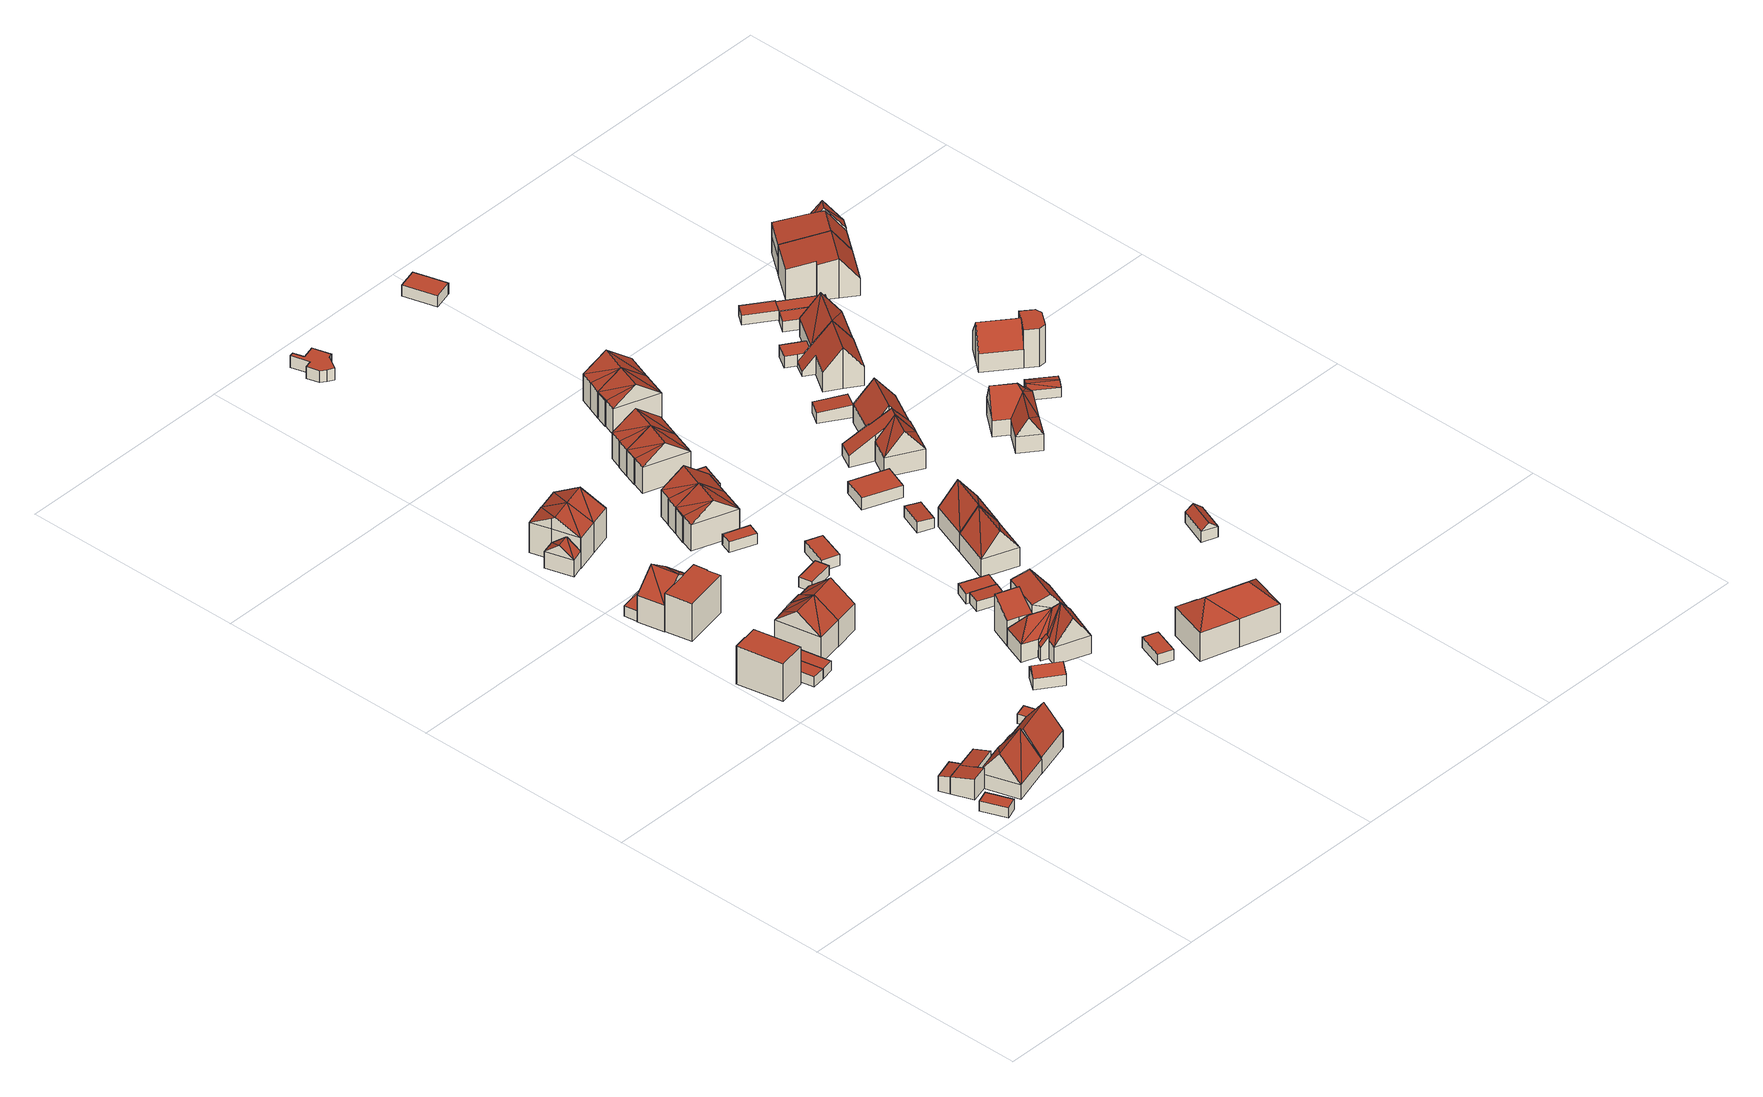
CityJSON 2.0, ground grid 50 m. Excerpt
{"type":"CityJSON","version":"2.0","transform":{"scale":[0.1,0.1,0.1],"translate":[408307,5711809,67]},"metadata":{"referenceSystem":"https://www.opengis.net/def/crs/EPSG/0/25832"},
"CityObjects":{
"building1":{"type":"Building","attributes":{"Gemeindeschluessel":"05978036","Geometrietyp2DReferenz":"3000","function":"31001_2460","roofType":"1000","measuredHeight":2.38},"geometry":[{"type":"MultiSurface","lod":"2","boundaries":[[[0,1,2,3]],[[1,4,5,2]],[[4,6,7,5]],[[6,0,3,7]],[[6,4,1,0]],[[3,2,5,7]]],"semantics":{"surfaces":[{"type":"WallSurface"},{"type":"RoofSurface"},{"type":"GroundSurface"}],"values":[0,0,0,0,1,2]}}]},
"building2":{"type":"Building","attributes":{"Gemeindeschluessel":"05978036","Geometrietyp2DReferenz":"3000","function":"31001_1000"},"children":["building2-1","building2-2","building2-3","building2-4"]},
"building2-1":{"type":"BuildingPart","attributes":{"roofType":"2100","measuredHeight":4.68},"parents":["building2"],"geometry":[{"type":"MultiSurface","lod":"2","boundaries":[[[8,9,10,11]],[[9,12,13,14,10]],[[12,9,8,15,16,17]],[[18,19,11,10,14]],[[15,19,18,20,17,16]],[[11,19,15,8]],[[20,13,12,17]],[[18,14,13,20]]],"semantics":{"surfaces":[{"type":"WallSurface"},{"type":"RoofSurface"},{"type":"GroundSurface"},{"type":"ClosureSurface"}],"values":[0,0,1,2,3,3,0,3]}}]},
"building2-2":{"type":"BuildingPart","attributes":{"roofType":"3100","measuredHeight":9.3},"parents":["building2"],"geometry":[{"type":"MultiSurface","lod":"2","boundaries":[[[21,22,23,24]],[[25,21,24,26]],[[21,25,27]],[[22,27,28]],[[27,22,21]],[[25,28,27]],[[28,25,13,20,29]],[[24,23,30,18,14,26]],[[30,23,22,31]],[[18,30,31,20]],[[26,14,13,25]],[[14,18,20,13]],[[22,28,29,32,31]],[[31,32,29,20]]],"semantics":{"surfaces":[{"type":"WallSurface"},{"type":"RoofSurface"},{"type":"GroundSurface"},{"type":"ClosureSurface"}],"values":[0,0,0,1,1,1,1,2,0,3,0,3,0,3]}}]},
"building2-3":{"type":"BuildingPart","attributes":{"roofType":"2100","measuredHeight":4.88},"parents":["building2"],"geometry":[{"type":"MultiSurface","lod":"2","boundaries":[[[33,34,35,36]],[[32,33,36,30,31]],[[32,29,17,16,15,34,33]],[[36,35,19,18,30]],[[19,35,34,15]],[[20,17,29]],[[18,19,15,16,17,20]],[[30,18,20,31]],[[31,20,29,32]]],"semantics":{"surfaces":[{"type":"WallSurface"},{"type":"RoofSurface"},{"type":"GroundSurface"},{"type":"ClosureSurface"}],"values":[0,0,1,2,3,0,3,3,3]}}]},
"building2-4":{"type":"BuildingPart","attributes":{"roofType":"2100","measuredHeight":4},"parents":["building2"],"geometry":[{"type":"MultiSurface","lod":"2","boundaries":[[[37,8,11,38]],[[34,39,40,35]],[[39,37,38,40]],[[39,34,15,8,37]],[[38,11,19,35,40]],[[15,19,11,8]],[[34,35,19,15]]],"semantics":{"surfaces":[{"type":"WallSurface"},{"type":"RoofSurface"},{"type":"GroundSurface"},{"type":"ClosureSurface"}],"values":[0,0,0,1,2,3,3]}}]},
"building3":{"type":"Building","attributes":{"Gemeindeschluessel":"05978036","Geometrietyp2DReferenz":"3000","function":"31001_1000","roofType":"9999","measuredHeight":9},"geometry":[{"type":"MultiSurface","lod":"2","boundaries":[[[41,42,43,44,45,46]],[[46,45,47,48]],[[45,44,49,47]],[[44,43,50,49]],[[43,42,51,50]],[[42,41,52,51]],[[41,46,48,52]],[[48,47,49,50,51,52]]],"semantics":{"surfaces":[{"type":"RoofSurface"},{"type":"WallSurface"},{"type":"GroundSurface"}],"values":[0,1,1,1,1,1,1,2]}}]},
"building4":{"type":"Building","attributes":{"Gemeindeschluessel":"05978036","Geometrietyp2DReferenz":"3000","function":"31001_1000","roofType":"5000","measuredHeight":9.42},"geometry":[{"type":"MultiSurface","lod":"2","boundaries":[[[53,54,55,56]],[[54,57,58,55]],[[57,59,60,58]],[[59,61,62,60]],[[61,63,64,62]],[[63,53,56,64]],[[63,61,65,66]],[[65,59,57,54,53,66]],[[61,59,65]],[[53,63,66]],[[56,55,58,60,62,64]]],"semantics":{"surfaces":[{"type":"WallSurface"},{"type":"RoofSurface"},{"type":"GroundSurface"}],"values":[0,0,0,0,0,0,1,1,0,0,2]}}]},
"building5":{"type":"Building","attributes":{"Gemeindeschluessel":"05978036","Geometrietyp2DReferenz":"3000","function":"31001_2460","roofType":"1000","measuredHeight":2.39},"geometry":[{"type":"MultiSurface","lod":"2","boundaries":[[[67,68,69,70]],[[68,71,72,69]],[[71,73,74,72]],[[73,67,70,74]],[[73,71,68,67]],[[70,69,72,74]]],"semantics":{"surfaces":[{"type":"WallSurface"},{"type":"RoofSurface"},{"type":"GroundSurface"}],"values":[0,0,0,0,1,2]}}]},
"building6":{"type":"Building","attributes":{"Gemeindeschluessel":"05978036","Geometrietyp2DReferenz":"3000","function":"31001_2460","roofType":"1000","measuredHeight":2.37},"geometry":[{"type":"MultiSurface","lod":"2","boundaries":[[[75,76,77,70]],[[76,78,79,77]],[[78,80,69,79]],[[80,75,70,69]],[[80,78,76,75]],[[70,77,79,69]]],"semantics":{"surfaces":[{"type":"WallSurface"},{"type":"RoofSurface"},{"type":"GroundSurface"}],"values":[0,0,0,0,1,2]}}]},
"building7":{"type":"Building","attributes":{"Gemeindeschluessel":"05978036","Geometrietyp2DReferenz":"3000","function":"31001_2460","roofType":"1000","measuredHeight":2.48},"geometry":[{"type":"MultiSurface","lod":"2","boundaries":[[[81,82,83,84]],[[82,85,86,83]],[[85,87,88,86]],[[87,81,84,88]],[[87,85,82,81]],[[84,83,86,88]]],"semantics":{"surfaces":[{"type":"WallSurface"},{"type":"RoofSurface"},{"type":"GroundSurface"}],"values":[0,0,0,0,1,2]}}]},
"building8":{"type":"Building","attributes":{"Gemeindeschluessel":"05978036","Geometrietyp2DReferenz":"3000","function":"31001_2460","roofType":"1000","measuredHeight":2.23},"geometry":[{"type":"MultiSurface","lod":"2","boundaries":[[[89,90,91,92]],[[90,93,94,91]],[[93,95,96,94]],[[95,89,92,96]],[[95,93,90,89]],[[92,91,94,96]]],"semantics":{"surfaces":[{"type":"WallSurface"},{"type":"RoofSurface"},{"type":"GroundSurface"}],"values":[0,0,0,0,1,2]}}]},
"building9":{"type":"Building","attributes":{"Gemeindeschluessel":"05978036","Geometrietyp2DReferenz":"3000","function":"31001_1000","roofType":"9999","measuredHeight":9},"geometry":[{"type":"MultiSurface","lod":"2","boundaries":[[[97,98,99,100,101,102]],[[102,101,103,104]],[[101,100,105,103]],[[100,99,106,105]],[[99,98,107,106]],[[98,97,108,107]],[[97,102,104,108]],[[104,103,105,106,107,108]]],"semantics":{"surfaces":[{"type":"RoofSurface"},{"type":"WallSurface"},{"type":"GroundSurface"}],"values":[0,1,1,1,1,1,1,2]}}]},
"building10":{"type":"Building","attributes":{"Gemeindeschluessel":"05978036","Geometrietyp2DReferenz":"3000","function":"31001_1000","roofType":"5000","measuredHeight":10.36},"geometry":[{"type":"MultiSurface","lod":"2","boundaries":[[[109,110,111,112]],[[110,113,114,111]],[[113,115,116,114]],[[115,117,118,116]],[[117,119,120,118]],[[119,109,112,120]],[[121,119,122]],[[119,121,109]],[[113,117,115]],[[113,122,117]],[[110,122,113]],[[122,110,121]],[[110,109,121]],[[119,117,122]],[[112,111,114,116,118,120]]],"semantics":{"surfaces":[{"type":"WallSurface"},{"type":"RoofSurface"},{"type":"GroundSurface"}],"values":[0,0,0,0,0,0,1,1,1,1,1,1,0,0,2]}}]},
"building11":{"type":"Building","attributes":{"Gemeindeschluessel":"05978036","Geometrietyp2DReferenz":"3000","function":"31001_1000","roofType":"5000","measuredHeight":10.22},"geometry":[{"type":"MultiSurface","lod":"2","boundaries":[[[123,124,125,126]],[[124,127,128,125]],[[127,129,130,128]],[[129,131,132,130]],[[131,133,134,132]],[[133,123,126,134]],[[123,133,131]],[[131,135,123]],[[131,136,135]],[[136,131,129]],[[135,127,124]],[[127,135,136]],[[124,123,135]],[[129,127,136]],[[126,125,128,130,132,134]]],"semantics":{"surfaces":[{"type":"WallSurface"},{"type":"RoofSurface"},{"type":"GroundSurface"}],"values":[0,0,0,0,0,0,1,1,1,1,1,1,0,0,2]}}]},
"building12":{"type":"Building","attributes":{"Gemeindeschluessel":"05978036","Geometrietyp2DReferenz":"3000","function":"31001_2460","roofType":"3100","measuredHeight":6.38},"geometry":[{"type":"MultiSurface","lod":"2","boundaries":[[[137,138,139,140]],[[138,141,142,139]],[[141,143,144,142]],[[143,137,140,144]],[[141,138,145]],[[137,143,146]],[[138,146,145]],[[146,138,137]],[[145,143,141]],[[143,145,146]],[[140,139,142,144]]],"semantics":{"surfaces":[{"type":"WallSurface"},{"type":"RoofSurface"},{"type":"GroundSurface"}],"values":[0,0,0,0,0,0,1,1,1,1,2]}}]},
"building13":{"type":"Building","attributes":{"Gemeindeschluessel":"05978036","Geometrietyp2DReferenz":"3000","function":"31001_1000","roofType":"3100","measuredHeight":10.15},"geometry":[{"type":"MultiSurface","lod":"2","boundaries":[[[147,148,149,150]],[[148,151,152,149]],[[151,153,154,152]],[[153,155,156,154]],[[155,157,158,156]],[[157,147,150,158]],[[159,147,160]],[[160,147,157,161]],[[151,148,159]],[[159,160,153,151]],[[153,160,161,155]],[[155,161,157]],[[147,159,148]],[[150,149,152,154,156,158]]],"semantics":{"surfaces":[{"type":"WallSurface"},{"type":"RoofSurface"},{"type":"GroundSurface"}],"values":[0,0,0,0,0,0,1,1,1,1,0,0,0,2]}}]},
"building14":{"type":"Building","attributes":{"Gemeindeschluessel":"05978036","Geometrietyp2DReferenz":"3000","function":"31001_1000","roofType":"5000","measuredHeight":10.33},"geometry":[{"type":"MultiSurface","lod":"2","boundaries":[[[123,162,163,164]],[[162,165,166,163]],[[165,167,168,166]],[[167,169,170,168]],[[169,124,171,170]],[[124,123,164,171]],[[124,169,172,173]],[[165,172,167]],[[165,173,172]],[[162,173,165]],[[173,162,123]],[[169,167,172]],[[123,124,173]],[[164,163,166,168,170,171]]],"semantics":{"surfaces":[{"type":"WallSurface"},{"type":"RoofSurface"},{"type":"GroundSurface"}],"values":[0,0,0,0,0,0,1,1,1,1,1,0,0,2]}}]},
"building15":{"type":"Building","attributes":{"Gemeindeschluessel":"05978036","Geometrietyp2DReferenz":"3000","function":"31001_2460","roofType":"3100","measuredHeight":4.19},"geometry":[{"type":"MultiSurface","lod":"2","boundaries":[[[174,175,176,177]],[[175,178,179,176]],[[178,180,181,179]],[[180,174,177,181]],[[178,175,182]],[[174,180,183]],[[175,174,183,182]],[[180,178,182,183]],[[177,176,179,181]]],"semantics":{"surfaces":[{"type":"WallSurface"},{"type":"RoofSurface"},{"type":"GroundSurface"}],"values":[0,0,0,0,0,0,1,1,2]}}]},
"building16":{"type":"Building","attributes":{"Gemeindeschluessel":"05978036","Geometrietyp2DReferenz":"3000","function":"31001_1000","roofType":"3100","measuredHeight":10.25},"geometry":[{"type":"MultiSurface","lod":"2","boundaries":[[[184,185,186,150]],[[185,187,188,186]],[[187,189,149,188]],[[189,184,150,149]],[[187,185,190]],[[184,189,159]],[[185,159,190]],[[159,185,184]],[[190,189,187]],[[189,190,159]],[[150,186,188,149]]],"semantics":{"surfaces":[{"type":"WallSurface"},{"type":"RoofSurface"},{"type":"GroundSurface"}],"values":[0,0,0,0,0,0,1,1,1,1,2]}}]},
"building17":{"type":"Building","attributes":{"Gemeindeschluessel":"05978036","Geometrietyp2DReferenz":"3000","function":"31001_2460","roofType":"1000","measuredHeight":2.38},"geometry":[{"type":"MultiSurface","lod":"2","boundaries":[[[191,192,193,194]],[[192,195,196,193]],[[195,197,198,196]],[[197,191,194,198]],[[197,195,192,191]],[[194,193,196,198]]],"semantics":{"surfaces":[{"type":"WallSurface"},{"type":"RoofSurface"},{"type":"GroundSurface"}],"values":[0,0,0,0,1,2]}}]},
"building18":{"type":"Building","attributes":{"Gemeindeschluessel":"05978036","Geometrietyp2DReferenz":"3000","function":"31001_1000"},"children":["building18-1","building18-2"]},
"building18-1":{"type":"BuildingPart","attributes":{"roofType":"2100","measuredHeight":4.97},"parents":["building18"],"geometry":[{"type":"MultiSurface","lod":"2","boundaries":[[[199,200,201,202,203]],[[200,204,205,201]],[[200,199,206,207,204]],[[205,208,202,201]],[[209,207,206]],[[208,205,204,207,209]],[[203,209,206,199]],[[203,202,208,209]]],"semantics":{"surfaces":[{"type":"WallSurface"},{"type":"RoofSurface"},{"type":"GroundSurface"},{"type":"ClosureSurface"}],"values":[0,0,1,2,0,3,0,3]}}]},
"building18-2":{"type":"BuildingPart","attributes":{"roofType":"5000","measuredHeight":9.91},"parents":["building18"],"geometry":[{"type":"MultiSurface","lod":"2","boundaries":[[[210,203,202,211]],[[212,213,214,205,204]],[[213,215,216,214]],[[215,217,218,216]],[[217,219,220,218]],[[219,221,222,220]],[[221,210,211,222]],[[219,223,224]],[[219,225,223]],[[217,225,219]],[[225,217,215]],[[225,215,213]],[[213,223,225]],[[212,223,213]],[[223,212,207,209]],[[209,224,223]],[[203,224,209]],[[210,224,203]],[[224,210,226]],[[224,226,221,219]],[[221,226,210]],[[211,202,208,205,214,216,218,220,222]],[[208,202,203,209]],[[204,207,212]],[[205,208,209,207,204]]],"semantics":{"surfaces":[{"type":"WallSurface"},{"type":"RoofSurface"},{"type":"GroundSurface"},{"type":"ClosureSurface"}],"values":[0,0,0,0,0,0,0,1,1,1,1,1,1,1,1,1,1,1,1,1,0,2,3,0,3]}}]},
"building19":{"type":"Building","attributes":{"Gemeindeschluessel":"05978036","Geometrietyp2DReferenz":"3000","function":"31001_1000","roofType":"5000","measuredHeight":10.32},"geometry":[{"type":"MultiSurface","lod":"2","boundaries":[[[227,228,229,230]],[[228,231,232,229]],[[231,233,234,232]],[[233,235,236,234]],[[235,237,238,236]],[[237,227,230,238]],[[239,231,228]],[[231,239,240]],[[227,237,235]],[[227,240,239]],[[235,240,227]],[[240,235,233]],[[228,227,239]],[[233,231,240]],[[230,229,232,234,236,238]]],"semantics":{"surfaces":[{"type":"WallSurface"},{"type":"RoofSurface"},{"type":"GroundSurface"}],"values":[0,0,0,0,0,0,1,1,1,1,1,1,0,0,2]}}]},
"building20":{"type":"Building","attributes":{"Gemeindeschluessel":"05978036","Geometrietyp2DReferenz":"3000","function":"31001_2460","roofType":"1000","measuredHeight":2.48},"geometry":[{"type":"MultiSurface","lod":"2","boundaries":[[[241,242,243,244]],[[242,245,246,243]],[[245,247,248,246]],[[247,241,244,248]],[[247,245,242,241]],[[244,243,246,248]]],"semantics":{"surfaces":[{"type":"WallSurface"},{"type":"RoofSurface"},{"type":"GroundSurface"}],"values":[0,0,0,0,1,2]}}]},
"building21":{"type":"Building","attributes":{"Gemeindeschluessel":"05978036","Geometrietyp2DReferenz":"3000","function":"31001_1000"},"children":["building21-1","building21-2"]},
"building21-1":{"type":"BuildingPart","attributes":{"roofType":"2100","measuredHeight":8.7},"parents":["building21"],"geometry":[{"type":"MultiSurface","lod":"2","boundaries":[[[249,250,251,216]],[[250,252,253,254,251]],[[255,256,218,257]],[[256,249,216,218]],[[256,255,258,252,250,249]],[[216,251,254,257,218]],[[258,253,252]],[[255,257,254,253,258]]],"semantics":{"surfaces":[{"type":"WallSurface"},{"type":"RoofSurface"},{"type":"GroundSurface"},{"type":"ClosureSurface"}],"values":[0,0,0,0,1,2,0,3]}}]},
"building21-2":{"type":"BuildingPart","attributes":{"roofType":"3100","measuredHeight":9.1},"parents":["building21"],"geometry":[{"type":"MultiSurface","lod":"2","boundaries":[[[259,260,220,261]],[[260,262,255,257,220]],[[263,259,261,264]],[[262,260,265]],[[259,263,266]],[[260,259,266,265]],[[263,253,258,262,265,266]],[[261,220,257,254,264]],[[263,264,254,253]],[[258,255,262]],[[253,254,257,255,258]]],"semantics":{"surfaces":[{"type":"WallSurface"},{"type":"RoofSurface"},{"type":"GroundSurface"},{"type":"ClosureSurface"}],"values":[0,0,0,0,0,1,1,2,0,0,3]}}]},
"building22":{"type":"Building","attributes":{"Gemeindeschluessel":"05978036","Geometrietyp2DReferenz":"3000","function":"31001_2460","roofType":"1000","measuredHeight":2.59},"geometry":[{"type":"MultiSurface","lod":"2","boundaries":[[[267,268,269,270]],[[268,271,272,269]],[[271,273,274,272]],[[273,267,270,274]],[[273,271,268,267]],[[270,269,272,274]]],"semantics":{"surfaces":[{"type":"WallSurface"},{"type":"RoofSurface"},{"type":"GroundSurface"}],"values":[0,0,0,0,1,2]}}]},
"building23":{"type":"Building","attributes":{"Gemeindeschluessel":"05978036","Geometrietyp2DReferenz":"3000","function":"31001_2460","roofType":"1000","measuredHeight":2.57},"geometry":[{"type":"MultiSurface","lod":"2","boundaries":[[[275,276,277,278]],[[276,279,280,277]],[[279,281,282,280]],[[281,275,278,282]],[[281,279,276,275]],[[278,277,280,282]]],"semantics":{"surfaces":[{"type":"WallSurface"},{"type":"RoofSurface"},{"type":"GroundSurface"}],"values":[0,0,0,0,1,2]}}]},
"building24":{"type":"Building","attributes":{"Gemeindeschluessel":"05978036","Geometrietyp2DReferenz":"3000","function":"31001_2460","roofType":"2100","measuredHeight":2.47},"geometry":[{"type":"MultiSurface","lod":"2","boundaries":[[[283,284,285,286]],[[284,287,288,285]],[[287,289,290,288]],[[289,283,286,290]],[[289,287,284,283]],[[286,285,288,290]]],"semantics":{"surfaces":[{"type":"WallSurface"},{"type":"RoofSurface"},{"type":"GroundSurface"}],"values":[0,0,0,0,1,2]}}]},
"building25":{"type":"Building","attributes":{"Gemeindeschluessel":"05978036","Geometrietyp2DReferenz":"3000","function":"31001_1000","roofType":"5000","measuredHeight":10.31},"geometry":[{"type":"MultiSurface","lod":"2","boundaries":[[[227,291,292,230]],[[291,293,294,292]],[[293,295,296,294]],[[295,297,298,296]],[[297,228,229,298]],[[228,227,230,229]],[[228,297,299,300]],[[295,300,299]],[[293,300,295]],[[291,300,293]],[[300,291,227]],[[297,295,299]],[[227,228,300]],[[230,292,294,296,298,229]]],"semantics":{"surfaces":[{"type":"WallSurface"},{"type":"RoofSurface"},{"type":"GroundSurface"}],"values":[0,0,0,0,0,0,1,1,1,1,1,0,0,2]}}]},
"building26":{"type":"Building","attributes":{"Gemeindeschluessel":"05978036","Geometrietyp2DReferenz":"3000","function":"31001_2460","roofType":"1000","measuredHeight":2.46},"geometry":[{"type":"MultiSurface","lod":"2","boundaries":[[[301,302,303,304]],[[302,305,306,303]],[[305,307,288,306]],[[307,308,285,288]],[[308,301,304,285]],[[308,307,305,302,301]],[[304,303,306,288,285]]],"semantics":{"surfaces":[{"type":"WallSurface"},{"type":"RoofSurface"},{"type":"GroundSurface"}],"values":[0,0,0,0,0,1,2]}}]},
"building27":{"type":"Building","attributes":{"Gemeindeschluessel":"05978036","Geometrietyp2DReferenz":"3000","function":"31001_2460","roofType":"1000","measuredHeight":2.46},"geometry":[{"type":"MultiSurface","lod":"2","boundaries":[[[309,310,311,312]],[[310,313,314,311]],[[313,315,316,314]],[[315,309,312,316]],[[315,313,310,309]],[[312,311,314,316]]],"semantics":{"surfaces":[{"type":"WallSurface"},{"type":"RoofSurface"},{"type":"GroundSurface"}],"values":[0,0,0,0,1,2]}}]},
"building28":{"type":"Building","attributes":{"Gemeindeschluessel":"05978036","Geometrietyp2DReferenz":"3000","function":"31001_1000","roofType":"5000","measuredHeight":10.18},"geometry":[{"type":"MultiSurface","lod":"2","boundaries":[[[317,318,319,320]],[[318,321,322,319]],[[321,323,324,322]],[[323,325,326,324]],[[325,327,328,326]],[[327,317,320,328]],[[317,327,325]],[[317,329,330]],[[325,329,317]],[[329,325,323]],[[330,321,318]],[[321,330,329]],[[318,317,330]],[[323,321,329]],[[320,319,322,324,326,328]]],"semantics":{"surfaces":[{"type":"WallSurface"},{"type":"RoofSurface"},{"type":"GroundSurface"}],"values":[0,0,0,0,0,0,1,1,1,1,1,1,0,0,2]}}]},
"building29":{"type":"Building","attributes":{"Gemeindeschluessel":"05978036","Geometrietyp2DReferenz":"3000","function":"31001_2460","roofType":"1000","measuredHeight":2.31},"geometry":[{"type":"MultiSurface","lod":"2","boundaries":[[[309,331,332,333]],[[331,334,335,332]],[[334,310,336,335]],[[310,309,333,336]],[[310,334,331,309]],[[333,332,335,336]]],"semantics":{"surfaces":[{"type":"WallSurface"},{"type":"RoofSurface"},{"type":"GroundSurface"}],"values":[0,0,0,0,1,2]}}]},
"building30":{"type":"Building","attributes":{"Gemeindeschluessel":"05978036","Geometrietyp2DReferenz":"3000","function":"31001_1310","roofType":"1000","measuredHeight":2.82},"geometry":[{"type":"MultiSurface","lod":"2","boundaries":[[[337,338,339,340]],[[338,341,342,339]],[[341,343,344,342]],[[343,345,346,344]],[[345,347,348,346]],[[347,349,350,348]],[[349,351,352,350]],[[351,353,354,352]],[[353,355,356,354]],[[355,357,358,356]],[[357,359,360,358]],[[359,337,340,360]],[[359,357,355,353,351,349,347,345,343,341,338,337]],[[340,339,342,344,346,348,350,352,354,356,358,360]]],"semantics":{"surfaces":[{"type":"WallSurface"},{"type":"RoofSurface"},{"type":"GroundSurface"}],"values":[0,0,0,0,0,0,0,0,0,0,0,0,1,2]}}]},
"building31":{"type":"Building","attributes":{"Gemeindeschluessel":"05978036","Geometrietyp2DReferenz":"3000","function":"31001_1000"},"children":["building31-1","building31-2"]},
"building31-1":{"type":"BuildingPart","attributes":{"roofType":"1000","measuredHeight":3.65},"parents":["building31"],"geometry":[{"type":"MultiSurface","lod":"2","boundaries":[[[361,362,363,364]],[[362,365,366,363]],[[367,368,369,370]],[[368,361,364,369]],[[368,367,371,365,362,361]],[[364,363,366,372,370,369]],[[370,372,371,367]],[[372,366,365,371]]],"semantics":{"surfaces":[{"type":"WallSurface"},{"type":"RoofSurface"},{"type":"GroundSurface"},{"type":"ClosureSurface"}],"values":[0,0,0,0,1,2,3,3]}}]},
"building31-2":{"type":"BuildingPart","attributes":{"roofType":"3200","measuredHeight":10.68},"parents":["building31"],"geometry":[{"type":"MultiSurface","lod":"2","boundaries":[[[373,374,375,376]],[[374,377,378,375]],[[377,379,380,378]],[[379,381,369,380]],[[381,382,367,370,369]],[[383,384,385,366,365]],[[384,386,387,385]],[[386,373,376,387]],[[373,386,388]],[[379,377,389]],[[386,384,383,390,389,388]],[[390,382,381,379,389]],[[374,373,388,389]],[[377,374,389]],[[376,375,378,380,369,370,372,366,385,387]],[[390,371,367,382]],[[371,372,370,367]],[[365,371,390,383]],[[372,371,365,366]]],"semantics":{"surfaces":[{"type":"WallSurface"},{"type":"RoofSurface"},{"type":"GroundSurface"},{"type":"ClosureSurface"}],"values":[0,0,0,0,0,0,0,0,1,1,1,1,1,1,2,0,3,0,3]}}]},
"building32":{"type":"Building","attributes":{"Gemeindeschluessel":"05978036","Geometrietyp2DReferenz":"3000","function":"31001_1000","roofType":"5000","measuredHeight":10.25},"geometry":[{"type":"MultiSurface","lod":"2","boundaries":[[[317,391,392,320]],[[391,393,394,392]],[[393,395,396,394]],[[395,397,398,396]],[[397,318,319,398]],[[318,317,320,319]],[[395,330,399]],[[393,330,395]],[[391,330,393]],[[330,391,317]],[[399,318,397]],[[318,399,330]],[[397,395,399]],[[317,318,330]],[[320,392,394,396,398,319]]],"semantics":{"surfaces":[{"type":"WallSurface"},{"type":"RoofSurface"},{"type":"GroundSurface"}],"values":[0,0,0,0,0,0,1,1,1,1,1,1,0,0,2]}}]},
"building33":{"type":"Building","attributes":{"Gemeindeschluessel":"05978036","Geometrietyp2DReferenz":"3000","function":"31001_1000","roofType":"3100","measuredHeight":9.63},"geometry":[{"type":"MultiSurface","lod":"2","boundaries":[[[400,401,402,403]],[[401,404,405,402]],[[404,406,407,405]],[[406,400,403,407]],[[404,401,408]],[[400,406,409]],[[408,400,409]],[[400,408,401]],[[404,409,406]],[[409,404,408]],[[403,402,405,407]]],"semantics":{"surfaces":[{"type":"WallSurface"},{"type":"RoofSurface"},{"type":"GroundSurface"}],"values":[0,0,0,0,0,0,1,1,1,1,2]}}]},
"building34":{"type":"Building","attributes":{"Gemeindeschluessel":"05978036","Geometrietyp2DReferenz":"3000","function":"31001_2460","roofType":"2100","measuredHeight":2.62},"geometry":[{"type":"MultiSurface","lod":"2","boundaries":[[[410,411,412,413]],[[411,414,415,412]],[[414,416,417,415]],[[416,410,413,417]],[[416,414,411,410]],[[413,412,415,417]]],"semantics":{"surfaces":[{"type":"WallSurface"},{"type":"RoofSurface"},{"type":"GroundSurface"}],"values":[0,0,0,0,1,2]}}]},
"building35":{"type":"Building","attributes":{"Gemeindeschluessel":"05978036","Geometrietyp2DReferenz":"3000","function":"31001_1000","roofType":"3100","measuredHeight":9.76},"geometry":[{"type":"MultiSurface","lod":"2","boundaries":[[[418,419,420,407]],[[419,421,422,420]],[[421,423,403,422]],[[423,418,407,403]],[[421,419,424]],[[418,423,425]],[[418,424,419]],[[424,418,425]],[[425,421,424]],[[421,425,423]],[[407,420,422,403]]],"semantics":{"surfaces":[{"type":"WallSurface"},{"type":"RoofSurface"},{"type":"GroundSurface"}],"values":[0,0,0,0,0,0,1,1,1,1,2]}}]},
"building36":{"type":"Building","attributes":{"Gemeindeschluessel":"05978036","Geometrietyp2DReferenz":"3000","function":"31001_2460","roofType":"1000","measuredHeight":2.89},"geometry":[{"type":"MultiSurface","lod":"2","boundaries":[[[426,427,428,429]],[[427,430,431,428]],[[430,432,433,431]],[[432,426,429,433]],[[432,430,427,426]],[[429,428,431,433]]],"semantics":{"surfaces":[{"type":"WallSurface"},{"type":"RoofSurface"},{"type":"GroundSurface"}],"values":[0,0,0,0,1,2]}}]},
"building37":{"type":"Building","attributes":{"Gemeindeschluessel":"05978036","Geometrietyp2DReferenz":"3000","function":"31001_1000","roofType":"5000","measuredHeight":10.21},"geometry":[{"type":"MultiSurface","lod":"2","boundaries":[[[434,435,436,437]],[[435,438,439,436]],[[438,440,441,439]],[[440,442,443,441]],[[442,444,445,443]],[[444,434,437,445]],[[446,438,435]],[[438,446,447]],[[434,444,442]],[[434,447,446]],[[442,447,434]],[[447,442,440]],[[440,438,447]],[[435,434,446]],[[437,436,439,441,443,445]]],"semantics":{"surfaces":[{"type":"WallSurface"},{"type":"RoofSurface"},{"type":"GroundSurface"}],"values":[0,0,0,0,0,0,1,1,1,1,1,1,0,0,2]}}]},
"building38":{"type":"Building","attributes":{"Gemeindeschluessel":"05978036","Geometrietyp2DReferenz":"3000","function":"31001_1000","roofType":"5000","measuredHeight":10.16},"geometry":[{"type":"MultiSurface","lod":"2","boundaries":[[[434,448,449,437]],[[448,450,451,449]],[[450,452,453,451]],[[452,454,455,453]],[[454,435,436,455]],[[435,434,437,436]],[[452,456,457]],[[450,456,452]],[[448,456,450]],[[456,448,434]],[[457,435,454]],[[435,457,456]],[[434,435,456]],[[454,452,457]],[[437,449,451,453,455,436]]],"semantics":{"surfaces":[{"type":"WallSurface"},{"type":"RoofSurface"},{"type":"GroundSurface"}],"values":[0,0,0,0,0,0,1,1,1,1,1,1,0,0,2]}}]},
"building39":{"type":"Building","attributes":{"Gemeindeschluessel":"05978036","Geometrietyp2DReferenz":"3000","function":"31001_1000"},"children":["building39-1","building39-2"]},
"building39-1":{"type":"BuildingPart","attributes":{"roofType":"3100","measuredHeight":9.83},"parents":["building39"],"geometry":[{"type":"MultiSurface","lod":"2","boundaries":[[[458,459,460,461]],[[459,462,463,460]],[[462,464,465,463]],[[462,459,466]],[[466,458,467,468]],[[458,466,459]],[[462,468,469,464]],[[468,462,466]],[[461,460,463,465,470]],[[461,470,471,458]],[[470,465,464,471]],[[468,467,472,469]],[[472,467,458,471]],[[472,471,464,469]]],"semantics":{"surfaces":[{"type":"WallSurface"},{"type":"RoofSurface"},{"type":"GroundSurface"},{"type":"ClosureSurface"}],"values":[0,0,0,0,1,1,1,1,2,3,3,0,3,3]}}]},
"building39-2":{"type":"BuildingPart","attributes":{"roofType":"3100","measuredHeight":8.83},"parents":["building39"],"geometry":[{"type":"MultiSurface","lod":"2","boundaries":[[[473,474,458,461,475]],[[476,477,478,465,464]],[[477,479,480,478]],[[479,481,482,480]],[[481,483,484,482]],[[483,485,486,484]],[[485,487,488,486]],[[487,489,490,488]],[[489,491,492,490]],[[491,473,475,492]],[[487,485,483,481,479,477,476,469,472]],[[472,467,474,473,491,489,487]],[[475,461,470,465,478,480,482,484,486,488,490,492]],[[467,458,474]],[[470,461,458,471]],[[471,458,467,472]],[[476,464,469]],[[470,471,464,465]],[[464,471,472,469]]],"semantics":{"surfaces":[{"type":"WallSurface"},{"type":"RoofSurface"},{"type":"GroundSurface"},{"type":"ClosureSurface"}],"values":[0,0,0,0,0,0,0,0,0,0,1,1,2,0,3,3,0,3,3]}}]},
"building40":{"type":"Building","attributes":{"Gemeindeschluessel":"05978036","Geometrietyp2DReferenz":"3000","function":"31001_2460","roofType":"3100","measuredHeight":4.01},"geometry":[{"type":"MultiSurface","lod":"2","boundaries":[[[493,494,495,496]],[[494,497,498,495]],[[497,499,500,498]],[[499,493,496,500]],[[497,494,501]],[[493,499,502]],[[494,493,502,501]],[[499,497,501,502]],[[496,495,498,500]]],"semantics":{"surfaces":[{"type":"WallSurface"},{"type":"RoofSurface"},{"type":"GroundSurface"}],"values":[0,0,0,0,0,0,1,1,2]}}]},
"building41":{"type":"Building","attributes":{"Gemeindeschluessel":"05978036","Geometrietyp2DReferenz":"3000","function":"31001_2460","roofType":"1000","measuredHeight":2.64},"geometry":[{"type":"MultiSurface","lod":"2","boundaries":[[[503,504,505,506]],[[504,507,508,505]],[[507,509,510,508]],[[509,511,512,510]],[[511,513,514,512]],[[513,503,506,514]],[[513,511,509,507,504,503]],[[506,505,508,510,512,514]]],"semantics":{"surfaces":[{"type":"WallSurface"},{"type":"RoofSurface"},{"type":"GroundSurface"}],"values":[0,0,0,0,0,0,1,2]}}]},
"building42":{"type":"Building","attributes":{"Gemeindeschluessel":"05978036","Geometrietyp2DReferenz":"3000","function":"31001_1000","roofType":"3100","measuredHeight":9.66},"geometry":[{"type":"MultiSurface","lod":"2","boundaries":[[[515,516,490,492]],[[516,517,518,490]],[[517,519,486,518]],[[519,520,484,486]],[[520,521,482,484]],[[521,522,523,482]],[[522,524,525,523]],[[524,526,527,525]],[[526,528,475,527]],[[528,515,492,475]],[[524,522,521,520,519,517]],[[517,516,515,528,526,524]],[[492,490,518,486,484,482,523,525,527,475]]],"semantics":{"surfaces":[{"type":"WallSurface"},{"type":"RoofSurface"},{"type":"GroundSurface"}],"values":[0,0,0,0,0,0,0,0,0,0,1,1,2]}}]},
"building43":{"type":"Building","attributes":{"Gemeindeschluessel":"05978036","Geometrietyp2DReferenz":"3000","function":"31001_2460","roofType":"2100","measuredHeight":2.93},"geometry":[{"type":"MultiSurface","lod":"2","boundaries":[[[529,530,531,532]],[[530,533,534,531]],[[533,535,536,534]],[[535,529,532,536]],[[535,533,530,529]],[[532,531,534,536]]],"semantics":{"surfaces":[{"type":"WallSurface"},{"type":"RoofSurface"},{"type":"GroundSurface"}],"values":[0,0,0,0,1,2]}}]},
"building44":{"type":"Building","attributes":{"Gemeindeschluessel":"05978036","Geometrietyp2DReferenz":"3000","function":"31001_1000","roofType":"3100","measuredHeight":9.53},"geometry":[{"type":"MultiSurface","lod":"2","boundaries":[[[537,538,539,540]],[[538,541,542,539]],[[541,543,544,542]],[[543,545,546,544]],[[545,547,548,546]],[[547,549,550,548]],[[549,551,552,550]],[[551,537,540,552]],[[547,545,543,541]],[[541,538,537,551,549,547]],[[540,539,542,544,546,548,550,552]]],"semantics":{"surfaces":[{"type":"WallSurface"},{"type":"RoofSurface"},{"type":"GroundSurface"}],"values":[0,0,0,0,0,0,0,0,1,1,2]}}]},
"building45":{"type":"Building","attributes":{"Gemeindeschluessel":"05978036","Geometrietyp2DReferenz":"3000","function":"31001_1000","roofType":"5000","measuredHeight":9.55},"geometry":[{"type":"MultiSurface","lod":"2","boundaries":[[[553,554,555,556]],[[554,557,558,555]],[[557,559,560,558]],[[559,561,562,560]],[[561,563,564,562]],[[563,565,566,564]],[[565,567,568,566]],[[567,569,570,568]],[[569,553,556,570]],[[571,561,572]],[[573,571,574]],[[573,561,571]],[[573,563,561]],[[575,563,573]],[[563,575,565]],[[572,561,559]],[[571,572,559,557]],[[557,554,576,574,571]],[[576,553,569,573,574]],[[575,573,569,567]],[[565,575,567]],[[553,576,554]],[[556,555,558,560,562,564,566,568,570]]],"semantics":{"surfaces":[{"type":"WallSurface"},{"type":"RoofSurface"},{"type":"GroundSurface"}],"values":[0,0,0,0,0,0,0,0,0,1,1,1,1,1,1,1,1,1,1,1,0,0,2]}}]},
"building46":{"type":"Building","attributes":{"Geometrietyp2DReferenz":"3000","Gemeindeschluessel":"05978036","function":"31001_1000"},"children":["building46-1","building46-2"]},
"building46-1":{"type":"BuildingPart","attributes":{"roofType":"3100","measuredHeight":9.64},"parents":["building46"],"geometry":[{"type":"MultiSurface","lod":"2","boundaries":[[[577,578,544,579]],[[578,580,581,582,544]],[[583,577,579,584]],[[580,578,541]],[[577,583,585]],[[541,577,585]],[[577,541,578]],[[580,585,583]],[[585,580,541]],[[579,544,582,586,584]],[[584,586,587,581,580,583]],[[586,582,581,587]]],"semantics":{"surfaces":[{"type":"WallSurface"},{"type":"RoofSurface"},{"type":"GroundSurface"},{"type":"ClosureSurface"}],"values":[0,0,0,0,0,1,1,1,1,2,0,3]}}]},
"building46-2":{"type":"BuildingPart","attributes":{"roofType":"1000","measuredHeight":2.88},"parents":["building46"],"geometry":[{"type":"MultiSurface","lod":"2","boundaries":[[[588,589,590,591]],[[589,587,586,590]],[[581,592,593,582]],[[592,588,591,593]],[[592,581,587,589,588]],[[591,590,586,582,593]],[[582,586,587,581]]],"semantics":{"surfaces":[{"type":"WallSurface"},{"type":"RoofSurface"},{"type":"GroundSurface"},{"type":"ClosureSurface"}],"values":[0,0,0,0,1,2,3]}}]},
"building47":{"type":"Building","attributes":{"Gemeindeschluessel":"05978036","Geometrietyp2DReferenz":"3000","function":"31001_1310","roofType":"1000","measuredHeight":2.32},"geometry":[{"type":"MultiSurface","lod":"2","boundaries":[[[594,595,596,597]],[[595,598,599,596]],[[598,600,601,599]],[[600,602,603,601]],[[602,594,597,603]],[[602,600,598,595,594]],[[597,596,599,601,603]]],"semantics":{"surfaces":[{"type":"WallSurface"},{"type":"RoofSurface"},{"type":"GroundSurface"}],"values":[0,0,0,0,0,1,2]}}]},
"building48":{"type":"Building","attributes":{"Gemeindeschluessel":"05978036","Geometrietyp2DReferenz":"3000","function":"31001_2460","roofType":"1000","measuredHeight":2.54},"geometry":[{"type":"MultiSurface","lod":"2","boundaries":[[[604,605,606,607]],[[605,608,609,606]],[[608,610,611,609]],[[610,604,607,611]],[[610,608,605,604]],[[607,606,609,611]]],"semantics":{"surfaces":[{"type":"WallSurface"},{"type":"RoofSurface"},{"type":"GroundSurface"}],"values":[0,0,0,0,1,2]}}]},
"building49":{"type":"Building","attributes":{"Gemeindeschluessel":"05978036","Geometrietyp2DReferenz":"3000","function":"31001_2460","roofType":"3100","measuredHeight":2.68},"geometry":[{"type":"MultiSurface","lod":"2","boundaries":[[[612,613,614,615]],[[613,616,617,614]],[[616,618,619,617]],[[618,612,615,619]],[[616,613,620]],[[612,618,621]],[[612,620,613]],[[620,612,621]],[[621,616,620]],[[616,621,618]],[[615,614,617,619]]],"semantics":{"surfaces":[{"type":"WallSurface"},{"type":"RoofSurface"},{"type":"GroundSurface"}],"values":[0,0,0,0,0,0,1,1,1,1,2]}}]},
"building50":{"type":"Building","attributes":{"Gemeindeschluessel":"05978036","Geometrietyp2DReferenz":"3000","function":"31001_2460","roofType":"1000","measuredHeight":2.45},"geometry":[{"type":"MultiSurface","lod":"2","boundaries":[[[604,622,603,623]],[[622,624,601,603]],[[624,625,626,601]],[[625,605,627,626]],[[605,604,623,627]],[[605,625,624,622,604]],[[623,603,601,626,627]]],"semantics":{"surfaces":[{"type":"WallSurface"},{"type":"RoofSurface"},{"type":"GroundSurface"}],"values":[0,0,0,0,0,1,2]}}]},
"building51":{"type":"Building","attributes":{"Gemeindeschluessel":"05978036","Geometrietyp2DReferenz":"3000","function":"31001_1000"},"children":["building51-1","building51-2"]},
"building51-1":{"type":"BuildingPart","attributes":{"roofType":"3100","measuredHeight":9.24},"parents":["building51"],"geometry":[{"type":"MultiSurface","lod":"2","boundaries":[[[628,629,630,631]],[[629,632,633,630]],[[634,635,636,637]],[[635,638,639,636]],[[638,640,641,639]],[[640,642,643,641]],[[642,628,631,643]],[[638,635,634,644,645]],[[645,646,632,629,628,642,640,638]],[[631,630,633,647,637,636,639,641,643]],[[648,646,645]],[[647,633,632,646,648]],[[644,648,645]],[[647,648,644,634,637]]],"semantics":{"surfaces":[{"type":"WallSurface"},{"type":"RoofSurface"},{"type":"GroundSurface"},{"type":"ClosureSurface"}],"values":[0,0,0,0,0,0,0,1,1,2,0,3,0,3]}}]},
"building51-2":{"type":"BuildingPart","attributes":{"roofType":"9999","measuredHeight":9.13},"parents":["building51"],"geometry":[{"type":"MultiSurface","lod":"2","boundaries":[[[649,650,651,652,653,646,648,644,654]],[[644,634,654]],[[632,646,653]],[[653,652,655,633,632]],[[652,651,656,655]],[[651,650,657,656]],[[650,649,658,657]],[[649,654,634,637,658]],[[633,647,648,646,632]],[[647,637,634,644,648]],[[637,647,633,655,656,657,658]]],"semantics":{"surfaces":[{"type":"RoofSurface"},{"type":"WallSurface"},{"type":"GroundSurface"}],"values":[0,1,1,1,1,1,1,1,1,1,2]}}]},
"building52":{"type":"Building","attributes":{"Gemeindeschluessel":"05978036","Geometrietyp2DReferenz":"3000","function":"31001_1000","roofType":"3100","measuredHeight":9.17},"geometry":[{"type":"MultiSurface","lod":"2","boundaries":[[[659,660,661,662]],[[660,663,664,661]],[[663,665,666,664]],[[665,667,666]],[[667,668,669,666]],[[668,670,671,669]],[[670,672,673,671]],[[672,674,675,673]],[[674,659,662,675]],[[670,668,667,665,663]],[[663,660,659,674,672,670]],[[662,661,664,666,669,671,673,675]]],"semantics":{"surfaces":[{"type":"WallSurface"},{"type":"RoofSurface"},{"type":"GroundSurface"}],"values":[0,0,0,0,0,0,0,0,0,1,1,2]}}]},
"building53":{"type":"Building","attributes":{"Gemeindeschluessel":"05978036","Geometrietyp2DReferenz":"3000","function":"31001_1000"},"children":["building53-1","building53-2"]},
"building53-1":{"type":"BuildingPart","attributes":{"roofType":"3100","measuredHeight":9.46},"parents":["building53"],"geometry":[{"type":"MultiSurface","lod":"2","boundaries":[[[676,677,678,679]],[[677,680,681,678]],[[680,682,683,684,681]],[[685,676,679,686,687]],[[688,676,685]],[[685,689,690,688]],[[677,688,690]],[[677,690,682,680]],[[676,688,677]],[[679,678,681,684,686]],[[683,682,691]],[[687,686,684,683]],[[687,683,691,685]],[[690,689,692,691,682]],[[692,689,685,691]]],"semantics":{"surfaces":[{"type":"WallSurface"},{"type":"RoofSurface"},{"type":"GroundSurface"},{"type":"ClosureSurface"}],"values":[0,0,0,0,1,1,1,1,0,2,0,3,3,0,3]}}]},
"building53-2":{"type":"BuildingPart","attributes":{"roofType":"3100","measuredHeight":8.88},"parents":["building53"],"geometry":[{"type":"MultiSurface","lod":"2","boundaries":[[[693,687,686,694]],[[683,695,696,684]],[[695,697,698,696]],[[697,693,694,698]],[[699,700,692,689,701,702]],[[683,691,692,700,695]],[[695,700,699,697]],[[693,702,701,685,687]],[[697,699,702,693]],[[694,686,684,696,698]],[[684,686,687,683]],[[685,701,689]],[[687,685,691,683]],[[685,689,692,691]]],"semantics":{"surfaces":[{"type":"WallSurface"},{"type":"RoofSurface"},{"type":"GroundSurface"},{"type":"ClosureSurface"}],"values":[0,0,0,0,1,1,0,0,0,2,3,0,3,3]}}]}
},
"vertices":[
[22,63,39],[50,73,39],[50,73,15],[22,63,15],[71,18,39],[71,18,15],[44,7,39],[44,7,15],
[69,152,55],[118,166,55],[118,166,15],[69,152,15],[129,131,62],[129,131,49],[129,131,15],[65,151,55],[71,132,58],[76,115,62],[76,115,15],[65,151,15],[76,115,49],
[187,54,49],[102,29,49],[102,29,15],[187,54,15],[161,140,49],[161,140,15],[174,97,108],[89,72,108],[79,105,64],[80,103,15],[80,103,49],[80,103,64],
[42,92,64],[25,139,55],[25,139,15],[42,92,15],
[62,176,51],[62,176,15],[16,162,51],[16,162,15],
[26,567,101],[86,578,101],[66,680,101],[36,674,101],[36,675,101],[6,669,101],[36,675,11],[6,669,11],[36,674,11],[66,680,11],[86,578,11],[26,567,11],
[161,140,44],[200,152,44],[200,152,14],[161,140,14],[203,140,60],[203,140,14],[252,154,60],[252,154,14],[275,80,54],[275,80,14],[187,54,54],[187,54,14],[263,118,108],[176,91,108],
[114,628,35],[128,559,35],[128,559,11],[114,628,11],[98,554,35],[98,554,11],[85,622,35],[85,622,11],
[114,628,34],[144,633,34],[144,633,11],[157,565,34],[157,565,11],[128,559,34],
[22,937,36],[17,966,36],[17,966,11],[22,937,11],[76,977,36],[76,977,11],[81,949,36],[81,949,11],
[271,194,36],[299,202,36],[299,202,14],[271,194,14],[314,152,36],[314,152,14],[286,144,36],[286,144,14],
[46,818,101],[147,838,101],[141,868,101],[142,868,101],[137,898,101],[34,878,101],[137,898,11],[34,878,11],[142,868,11],[141,868,11],[147,838,11],[46,818,11],
[22,937,73],[124,957,73],[124,957,10],[22,937,10],[130,927,73],[130,927,10],[131,927,73],[131,927,10],[137,898,73],[137,898,10],[34,878,73],[34,878,10],[72,947,114],[83,887,114],
[200,707,74],[220,604,74],[220,604,12],[200,707,12],[160,593,74],[160,593,12],[140,694,74],[140,694,12],[170,700,74],[170,700,12],[170,701,74],[170,701,12],[210,656,114],[150,645,114],
[24,1177,51],[54,1185,51],[54,1185,12],[24,1177,12],[71,1126,51],[71,1126,12],[42,1117,51],[42,1117,12],[63,1155,76],[33,1147,76],
[91,1246,83],[122,1140,83],[122,1140,11],[91,1246,11],[71,1125,83],[71,1125,11],[71,1126,83],[71,1126,11],[54,1185,83],[54,1185,11],[41,1231,83],[41,1231,11],[106,1193,113],[56,1178,113],[54,1185,109],
[229,713,74],[229,713,11],[200,707,11],[229,711,74],[229,711,11],[260,717,74],[260,717,11],[279,616,74],[279,616,11],[220,604,11],[269,668,114],[209,656,114],
[420,205,40],[368,241,40],[368,241,13],[420,205,13],[391,273,40],[391,273,13],[442,238,40],[442,238,13],[380,257,55],[431,222,55],
[91,1246,82],[142,1260,82],[142,1260,11],[172,1154,82],[172,1154,11],[122,1140,82],[157,1207,113],
[307,785,34],[365,796,34],[365,796,10],[307,785,10],[371,766,34],[371,766,10],[312,755,34],[312,755,10],
[459,285,64],[443,291,45],[443,291,14],[459,285,14],[459,285,56],[448,302,45],[448,302,14],[464,296,64],[457,299,56],[464,296,14],[464,296,56],
[451,263,56],[451,263,14],[448,302,56],[415,315,56],[415,315,14],[434,368,56],[434,368,14],[458,359,56],[458,359,14],[558,321,56],[558,321,14],[525,236,56],[525,236,14],[500,313,97],[507,298,113],[451,331,97],[488,249,113],
[271,1067,73],[369,1032,73],[369,1032,10],[271,1067,10],[348,974,73],[348,974,10],[251,1009,73],[251,1009,10],[261,1038,73],[261,1038,10],[260,1038,73],[260,1038,10],[318,1050,113],[297,993,113],
[307,980,34],[363,960,34],[363,960,9],[307,980,9],[353,933,34],[353,933,9],[297,954,34],[297,954,9],
[434,368,74],[453,418,101],[453,418,14],[502,400,101],[502,400,94],[502,400,14],[483,349,74],[458,359,74],[483,349,14],[497,387,94],
[589,403,53],[558,321,53],[589,403,14],[483,349,94],[514,432,94],[514,432,14],[520,335,105],[551,417,105],
[395,850,35],[431,837,35],[431,837,9],[395,850,9],[409,773,35],[409,773,9],[373,786,35],[373,786,9],
[635,166,39],[615,108,39],[615,108,14],[635,166,14],[583,119,39],[583,119,14],[603,177,39],[603,177,14],
[474,483,37],[485,510,39],[485,510,14],[474,483,14],[538,490,39],[538,490,14],[528,462,37],[528,462,14],
[281,1095,73],[281,1095,10],[282,1095,73],[282,1095,10],[292,1123,73],[292,1123,10],[389,1089,73],[389,1089,10],[338,1107,113],[317,1050,113],
[478,513,38],[491,545,38],[491,545,14],[478,513,14],[551,522,38],[551,522,14],[538,490,38],[485,510,38],
[362,1138,35],[428,1115,35],[428,1115,10],[362,1138,10],[418,1087,35],[418,1087,10],[352,1110,35],[352,1110,10],
[337,1252,75],[435,1217,75],[435,1217,13],[337,1252,13],[415,1160,75],[415,1160,13],[318,1194,75],[318,1194,13],[328,1223,75],[328,1223,13],[327,1224,75],[327,1224,13],[364,1178,115],[385,1235,115],
[372,1166,35],[372,1166,12],[362,1138,12],[438,1143,35],[438,1143,12],[428,1115,12],
[199,1886,44],[181,1856,44],[181,1856,16],[199,1886,16],[168,1863,44],[168,1863,16],[156,1871,44],[156,1871,16],[148,1899,44],[148,1899,16],[164,1903,44],[164,1903,16],[153,1944,44],[153,1944,16],[162,1946,44],[162,1946,16],[169,1922,44],[169,1922,16],[198,1930,44],[198,1930,16],[209,1890,44],[209,1890,16],[201,1887,44],[201,1887,16],
[724,166,51],[765,153,51],[765,153,15],[724,166,15],[757,128,51],[757,128,15],[716,141,51],[716,142,51],[716,142,15],[716,141,15],[754,129,51],[754,129,15],
[812,16,83],[727,42,82],[727,42,15],[812,16,15],[644,67,83],[644,67,15],[671,155,83],[671,155,15],[716,142,82],[716,141,82],[757,128,82],[757,127,83],[757,127,15],[838,102,83],[838,102,15],[785,71,122],[694,100,122],[754,129,82],
[347,1280,75],[347,1280,13],[348,1280,75],[348,1280,13],[359,1309,75],[359,1309,13],[456,1274,75],[456,1274,13],[405,1292,115],
[664,602,57],[633,518,57],[633,518,13],[664,602,13],[557,547,57],[557,547,13],[588,631,57],[588,631,13],[595,533,110],[626,617,110],
[611,717,36],[578,730,39],[578,730,12],[611,717,12],[598,781,39],[598,781,12],[631,769,36],[631,769,12],
[588,631,58],[619,714,58],[619,714,13],[695,684,58],[695,684,13],[664,602,58],[657,699,111],[626,617,111],
[581,910,40],[663,879,40],[663,879,12],[581,910,12],[642,824,40],[642,824,12],[560,856,40],[560,856,12],
[431,1412,77],[529,1377,77],[529,1377,14],[431,1412,14],[509,1320,77],[509,1320,14],[412,1355,77],[412,1355,14],[422,1383,77],[422,1383,14],[421,1384,77],[421,1384,14],[478,1395,117],[458,1338,117],
[441,1440,77],[441,1440,14],[442,1440,77],[442,1440,14],[453,1469,77],[453,1469,14],[550,1434,77],[550,1434,14],[478,1395,116],[499,1453,116],
[764,904,58],[736,853,58],[736,853,12],[764,904,12],[663,892,58],[663,892,12],[689,939,58],[689,939,12],[700,873,110],[758,907,66],[726,922,110],[708,930,85],[730,920,12],[730,920,58],[730,920,100],
[778,931,59],[764,904,59],[778,931,12],[689,939,72],[641,961,39],[641,961,12],[660,997,39],[660,997,12],[707,972,72],[707,972,12],[706,971,72],[706,971,12],[707,970,72],[707,970,12],[746,949,100],[746,949,12],[777,932,61],[777,932,12],[778,932,60],[778,932,12],
[975,365,39],[951,302,39],[951,302,13],[975,365,13],[918,315,39],[918,315,13],[942,378,39],[942,378,13],[934,309,53],[958,372,53],
[472,1859,48],[451,1932,48],[451,1932,22],[472,1859,22],[495,1944,48],[495,1944,22],[504,1914,48],[504,1914,22],[516,1871,48],[516,1871,22],[514,1871,48],[514,1871,22],
[778,932,56],[777,932,57],[742,951,108],[742,951,12],[707,970,57],[706,971,56],[707,972,56],[748,1049,56],[748,1049,12],[785,1029,108],[785,1029,12],[821,1009,56],[821,1009,12],[778,931,56],
[760,1060,41],[700,1098,37],[700,1098,12],[760,1060,12],[719,1128,37],[719,1128,12],[779,1091,41],[779,1091,12],
[788,1216,23],[806,1245,23],[806,1245,12],[788,1216,12],[862,1207,108],[862,1207,12],[896,1185,57],[896,1185,12],[847,1111,57],[847,1111,12],[813,1134,108],[813,1134,12],[779,1156,57],[779,1156,12],[810,1202,57],[810,1202,12],
[894,827,49],[939,883,49],[939,883,10],[894,827,10],[981,848,49],[981,848,10],[987,855,49],[987,855,10],[1013,834,49],[1013,834,10],[963,771,49],[963,771,10],[929,728,49],[929,728,10],[887,761,49],[887,761,10],[922,805,49],[922,805,10],[984,824,76],[989,831,76],[959,809,91],[958,822,105],[908,745,91],[916,855,105],
[945,1259,55],[896,1185,55],[945,1259,12],[828,1230,55],[828,1230,40],[828,1230,12],[877,1304,55],[877,1304,12],[911,1282,108],[848,1260,12],[848,1260,40],
[784,1259,40],[804,1289,40],[804,1289,12],[784,1259,12],[806,1244,40],[806,1244,12],
[828,1407,35],[846,1432,35],[846,1432,12],[828,1407,12],[904,1391,35],[904,1391,12],[902,1388,35],[902,1388,12],[886,1366,35],[886,1366,12],
[884,1363,36],[963,1309,36],[963,1309,11],[884,1363,11],[945,1282,36],[945,1282,11],[865,1336,36],[865,1336,11],
[1043,882,34],[1094,842,34],[1094,842,11],[1043,882,11],[1072,814,34],[1072,814,11],[1021,854,34],[1021,854,11],[1083,828,38],[1032,868,38],
[886,1366,36],[884,1363,12],[902,1388,36],[981,1334,36],[981,1334,12],[963,1309,12],
[1113,1012,42],[1141,990,42],[1141,990,10],[1113,1012,10],[1127,973,72],[1127,973,10],[1091,927,54],[1024,981,54],[1024,981,10],[1091,927,10],[1046,1009,102],[1046,1009,10],[1068,1037,54],[1068,1037,10],[1108,1005,54],[1108,1005,10],[1113,954,101],[1113,955,102],[1114,956,101],[1113,955,10],[1113,955,101],
[1115,908,101],[1131,909,101],[1154,938,101],[1152,953,101],[1127,973,101],[1091,927,101],[1152,953,10],[1154,938,10],[1131,909,10],[1115,908,10],
[942,1399,84],[989,1461,84],[989,1461,11],[942,1399,11],[1070,1400,103],[1070,1400,11],[1102,1376,51],[1102,1376,11],[1102,1376,50],[1047,1305,51],[1047,1305,11],[1015,1329,103],[1015,1329,11],[981,1354,95],[981,1354,11],[988,1363,95],[988,1363,11],
[1090,1497,54],[1156,1447,54],[1156,1447,12],[1090,1497,12],[1155,1446,54],[1155,1446,12],[1141,1427,54],[1141,1427,49],[1141,1427,12],[1077,1480,54],[1077,1480,12],[1077,1480,49],[1123,1472,107],[1104,1457,100],[1109,1453,107],[1137,1429,54],[1110,1452,101],
[1031,1517,49],[1031,1517,12],[1102,1376,49],[1102,1376,12],[989,1461,49],[989,1461,12],[989,1461,83],[1070,1400,101],[1077,1480,93],[1031,1517,83]
]}
